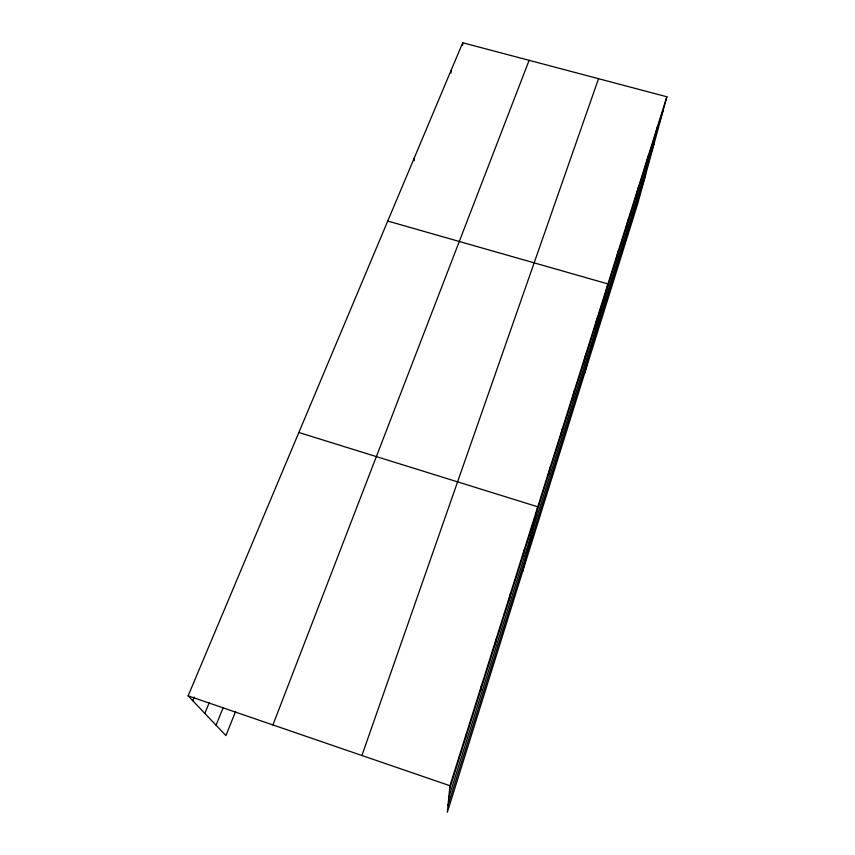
<?xml version="1.0" encoding="UTF-8"?>
<svg xmlns="http://www.w3.org/2000/svg" width="855" height="855" viewBox="0 0 855 855"><rect width="100%" height="100%" fill="white"/><g stroke="black" fill="none" stroke-linecap="round" stroke-linejoin="round"><path stroke-width="1.28" d="M450.98 73.092L451.034 70.495M462.619 45.39L462.705 42.75L666.868 96.775L637.851 203.287L447.336 812.25L449.944 785.724L666.868 96.775M465.27 739.265L465.89 735.097M480.371 691.246L481.269 686.234M494.97 644.862L496.124 639.059M509.078 600.007L510.478 593.477M522.726 556.626L524.35 549.412M522.683 571.418L537.774 506.801L298.844 432.491M548.365 475.166L550.385 466.745M560.41 436.884L562.601 427.938M572.091 399.734L574.453 390.297M583.431 363.685L585.953 353.778M594.449 328.683L597.111 318.349M584.606 373.464L607.948 283.935L387.743 221.039M615.536 261.63L618.464 250.515M625.646 229.503L628.692 218.025M635.479 198.253L638.642 186.454M645.044 167.847L648.304 155.738M654.353 138.254L657.719 125.856M448.79 797.469L654.31 142.903M448.009 805.335L645.643 174.709M449.623 788.994L663.427 109.44M361.922 755.51L598.532 78.692M272.916 724.955L529.117 60.32M235.606 711.456L225.934 735.599L188.132 695.842L462.705 42.75M216.048 725.2L222.995 708.079M204.826 713.401L209.304 702.5M192.76 700.715L194.267 697.103M188.132 695.842L449.944 785.724M414.109 158.335L414.162 160.761"/></g></svg>
